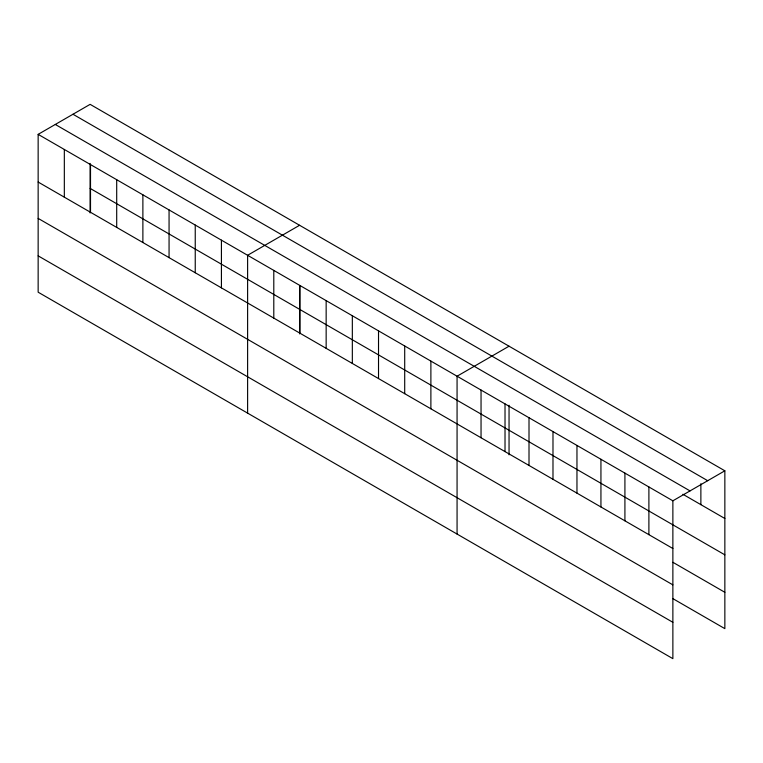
<?xml version="1.0" encoding="UTF-8"?>
<svg xmlns="http://www.w3.org/2000/svg" width="763" height="763" viewBox="0 0 763 763"><rect width="100%" height="100%" fill="white"/><g stroke="black" fill="none" stroke-linecap="round" stroke-linejoin="round"><path stroke-width="1.14" d="M90.129 163.406L90.129 212.972M299.582 285.467L299.582 333.898M509.045 405.267L509.045 454.834M38.15 134.355L672.871 500.805L672.871 658.65L38.15 292.2L38.15 134.355L90.129 104.35L724.85 470.8L724.85 628.645L672.899 598.65M299.582 225.276L247.613 255.281L247.613 413.126M509.045 346.202L457.066 376.216L457.066 534.062M672.871 500.805L724.85 470.8M72.971 114.25L707.702 480.7M55.298 124.455L690.029 490.905M682.885 494.271L724.85 518.497M90.129 188.394L724.85 554.844M38.15 182.052L672.871 548.511M672.899 562.302L724.85 592.298M38.15 218.399L672.871 584.859M38.15 255.853L672.871 622.303M700.873 483.713L700.873 504.658M648.893 486.966L648.893 534.663M624.916 473.117L624.916 520.824M600.939 459.278L600.939 506.975M576.962 445.43L576.962 493.136M552.984 431.591L552.984 479.288M529.007 417.743L529.007 465.449M505.02 403.904L505.02 451.601M481.043 390.055L481.043 437.762M430.885 361.099L430.885 408.796M404.705 345.982L404.705 393.679M378.524 330.865L378.524 378.562M352.334 315.748L352.334 363.446M326.154 300.632L326.154 348.329M299.973 285.515L299.973 333.221M273.793 270.398L273.793 318.104M221.423 240.173L221.423 287.87M195.242 225.056L195.242 272.753M169.062 209.939L169.062 257.636M142.881 194.823L142.881 242.52M116.701 179.706L116.701 227.403M90.511 164.589L90.511 212.286M64.33 149.472L64.33 197.169"/></g></svg>
